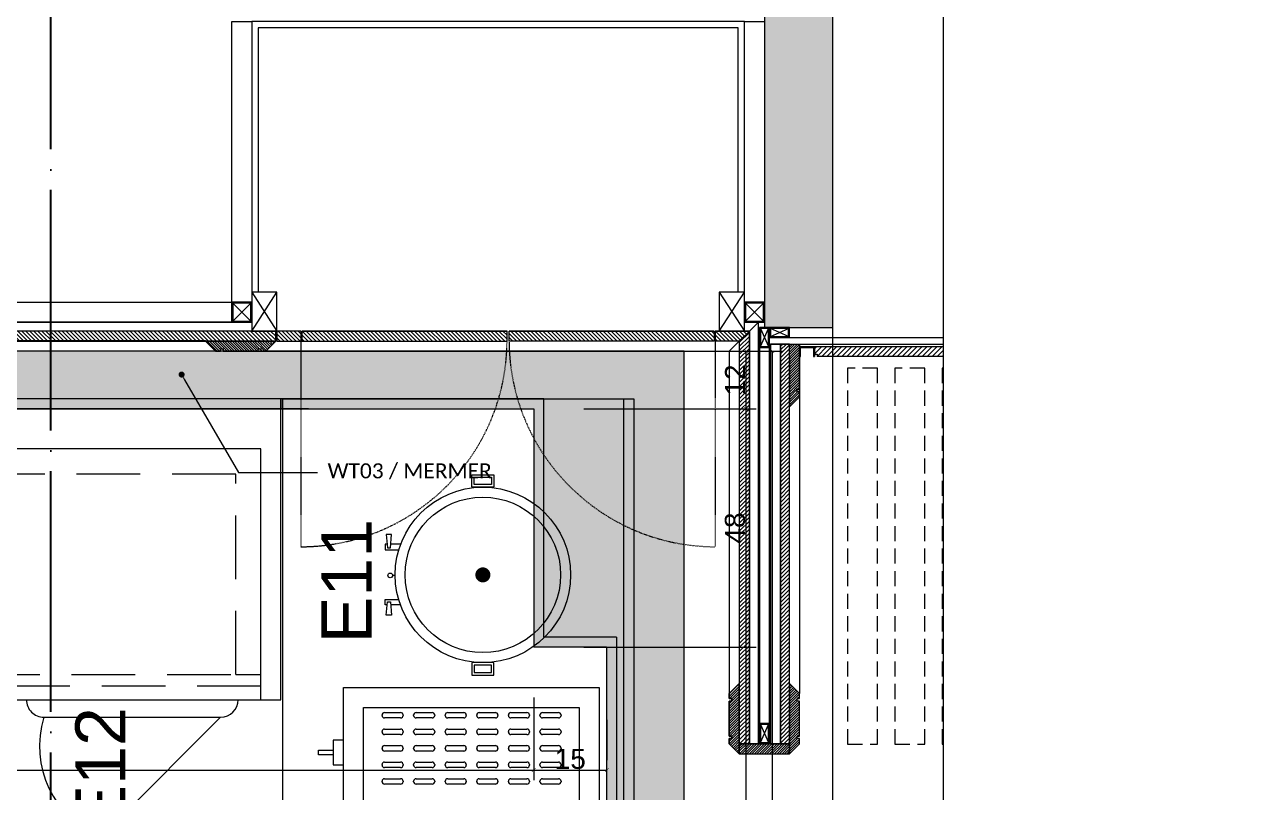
# Model space of a CAD drawing. Header units: millimetres. Extents: x 29001 to 40804, y -8833 to -5892.
# Drawn here: x 33405.1 to 33651.9, y -6321.2 to -6168.1 of the extents above; entities that cross this region are included whole.
import ezdxf
from ezdxf import colors
from ezdxf.entities.mleader import LeaderData, LeaderLine
from ezdxf.math import Vec2, Vec3
from ezdxf.xclip import XClip

# ---------------------------------------------------------------- set-up
doc = ezdxf.new("R2010")
doc.units = ezdxf.units.MM
for name, pattern in [('( Hidden )', [0.375, 0.25, -0.125]), ('CENTER', [50.8, 31.75, -6.35, 6.35, -6.35]), ('DASHDOT', [14, 12, -1, 0, -1]), ('DASHED', [19.05, 12.7, -6.35])]:
    doc.linetypes.add(name, pattern=pattern)
doc.layers.get('0').update_dxf_attribs({"lineweight": 0})
doc.layers.get('Defpoints').update_dxf_attribs({"lineweight": 0})
for name, color, linetype, lineweight in [('Auto-Olcu', 33, 'Continuous', 0), ('Auto-Yazi', 7, 'Continuous', 0), ('mutfak-poz no', 7, 'Continuous', 0), ('xxx_Auto_Duvar_Alcipan', 50, 'Continuous', 0), ('xxx_Auto_Duvar_Duvar Plan Kesit', 7, 'Continuous', 0), ('xxx_Auto_Kaplama_Ahşap', 34, 'Continuous', 0), ('xxx_Auto_Kaplama_Ahşap Tarama', 16, 'Continuous', 0), ('xxx_Auto_Kaplama_Aluminyum', 133, 'Continuous', 0), ('xxx_Auto_Kaplama_Aluminyum Tarama', 135, 'Continuous', 0), ('xxx_Auto_Kaplama_Mermer', 23, 'Continuous', 0), ('xxx_Auto_Kaplama_Mermer Tarama', 45, 'Continuous', 0), ('xxx_Auto_Kaplama_Mermer Tarama @ 1', 45, 'Continuous', 0), ('xxx_Auto_Konstruksiyon_Metal', 141, 'Continuous', 0), ('xxx_Auto_Tefris_Silik', 252, 'Continuous', 0), ('xxx_Auto_Yardimci_Aks', 30, 'CENTER', 0), ('xxx_Auto_Yardimci_Yazi', 7, 'Continuous', 0)]:
    doc.layers.add(name, color=color, linetype=linetype, lineweight=lineweight)
doc.styles.add('AUTOBAN', font='')
doc.styles.add('ekp-yazı', font='arial.ttf', dxfattribs={"height": 10})
doc.styles.add('narrow', font='ARIALN.TTF', dxfattribs={"height": 4})
doc.styles.get('AUTOBAN').set_extended_font_data('Helvetica Normal Tr')
doc.dimstyles.new('AUTO_DIM_1-20', dxfattribs={"dimtxt": 4, "dimasz": 0.75, "dimexe": 2, "dimexo": 10, "dimgap": 0.2, "dimtad": 1, "dimdec": 0, "dimrnd": 0.5, "dimdsep": 46, "dimtxsty": 'AUTOBAN', "dimblk": 'ARCHTICK', "dimcen": 2, "dimclrd": 256, "dimclre": 256, "dimclrt": 256, "dimadec": 0, "dimazin": 0, "dimtfac": 1, "dimtdec": 0, "dimtix": 1, "dimtofl": 0, "dimtmove": 1, "dimatfit": 3, "dimfxl": 1, "dimtolj": 1, "dimtzin": 0, "dimlwd": -1, "dimlwe": -1, "dimarcsym": 0})
pattern_1 = [(135, (-50848.1718, -29208.02305), (-0.2499999996, -0.2499999996), [])]
pattern_2 = [(45, (51955.4085, 27735.37074), (-0.3999999993, 0.3999999993), [])]

# ---------------------------------------------------------------- blocks, each defined once
blk = doc.blocks.new('xx bar')
at = {"layer": 'xxx_Auto_Kaplama_Mermer Tarama @ 1', "true_color": 0xb0a4a0}
h = blk.add_hatch(dxfattribs=at)
h.set_pattern_fill('DOTS', color=253, scale=1.5, angle=360)
h.set_pattern_definition([(0, (-4937.8317, -897.8235), (1.190625, 2.38125), [0, -2.38125])])
edge = h.paths.add_edge_path()
edge.add_line((197.53, -500.5), (156.03, -500.5))
edge.add_line((156.03, -500.5), (156.03, -516))
edge.add_line((156.03, -516), (212.53, -516))
edge.add_arc((208.28, -487.06), 29.25, 278.3411, 361.2189)
edge.add_line((237.53, -486.44), (237.5, -27.64))
edge.add_arc((209.15, -28.15), 28.35, 1.0285, 83.2207)
edge.add_line((212.5, 0), (99.02, 0))
edge.add_line((99.02, 0), (0, 0))
edge.add_line((0, 0), (0, -2.82))
edge.add_line((0, -2.82), (0, -4.29))
edge.add_line((0, -4.29), (0, -5.66))
edge.add_line((0, -5.66), (0, -516))
edge.add_line((0, -516), (77.5, -516))
edge.add_line((77.5, -516), (77.5, -500.5))
edge.add_line((77.5, -500.5), (11.5, -500.5))
edge.add_line((11.5, -500.5), (11.5, -30))
edge.add_line((11.5, -30), (59.05, -30))
edge.add_line((59.05, -30), (59.05, -15.5))
edge.add_line((59.05, -15.5), (167.55, -15.5))
edge.add_line((167.55, -15.5), (167.55, -30))
edge.add_line((167.55, -30), (197.5, -30))
edge.add_line((197.5, -30), (197.53, -500.5))
at = {"layer": 'xxx_Auto_Kaplama_Mermer'}
for p, q in [((0, 0), (0, -516)), ((59.05, -15.5), (59.05, -30)), ((11.5, -30), (59.05, -30))]:
    blk.add_line(p, q, dxfattribs=at)
blk.add_lwpolyline([(59.05, -15.5), (167.55, -15.5), (167.55, -30), (197.5, -30), (197.53, -500.5), (156.03, -500.5), (156.03, -516), (212.53, -516, 0.378257), (237.53, -486.44), (237.5, -28.66, 0.385078), (212.5, 0), (0, 0)], format="xyb", dxfattribs=at)
for points in [[(57.05, -13.5), (57.05, -28), (9.5, -28), (9.5, -502.5), (77.5, -502.5)], [(57.05, -13.5), (169.55, -13.5), (169.55, -28), (199.5, -28), (199.53, -502.5), (156.03, -502.5)], [(71.5, -500.5), (11.5, -500.5), (11.5, -30)]]:
    blk.add_lwpolyline(points, dxfattribs=at)
blk = doc.blocks.new('xxxc')
at = {"layer": 'xxx_Auto_Kaplama_Ahşap Tarama'}
h = blk.add_hatch(dxfattribs=at)
h.set_pattern_fill('JIS_WOOD', color=256, scale=0.5)
h.set_pattern_definition([(45, (-28082.08727, 50910.67146), (-0.2499999996, 0.2499999996), [])])
h.paths.add_polyline_path([(-1.5, -2.95), (-2, -2.95), (-2, -1.95), (0, 0.03), (0, -13.95), (-2, -11.95), (-2, -10.95), (-1.5, -10.95), (-1.5, -10.45), (-2, -10.45), (-2, -3.45), (-1.5, -3.45)])
at = {"layer": 'xxx_Auto_Kaplama_Ahşap', "linetype": 'Continuous', "elevation": 0}
blk.add_lwpolyline([(0, 0), (-2, -2), (-2, -3), (-1.5, -3), (-1.5, -3.5), (-2, -3.5), (-2.01, -10.5), (-1.5, -10.5), (-1.5, -11), (-2, -11), (-2, -12), (0, -14)], close=True, dxfattribs=at)
blk.add_lwpolyline([(0, 0), (-2, -2), (-2, -3), (-1.5, -3), (-1.5, -3.5), (-2, -3.5), (-2.01, -10.5), (-1.5, -10.5), (-1.5, -11), (-2, -11), (-2, -12), (0, -14)], close=True, dxfattribs=at)
at = {"layer": 'xxx_Auto_Kaplama_Ahşap', "linetype": 'Continuous'}
blk.add_lwpolyline([(0, -13), (0, 0), (-2, -2), (-2, -3), (-1.5, -3), (-1.5, -3.5), (-2, -3.5), (-2, -10.5)], dxfattribs=at)
blk.add_lwpolyline([(0, -13), (0, 0), (-2, -2), (-2, -3), (-1.5, -3), (-1.5, -3.5), (-2, -3.5), (-2, -10.5)], dxfattribs=at)
at = {"layer": 'xxx_Auto_Kaplama_Ahşap', "linetype": 'Continuous', "elevation": 0}
blk.add_lwpolyline([(0, -2.5), (0, -14)], dxfattribs=at)
blk.add_lwpolyline([(0, -2.5), (0, -14)], dxfattribs=at)
blk = doc.blocks.new('jıkloı')
at = {"layer": 'xxx_Auto_Kaplama_Aluminyum Tarama', "true_color": 0x454545}
h = blk.add_hatch(color=250, dxfattribs=at)
h.dxf.hatch_style = 1
h.paths.add_polyline_path([(2, 1.5), (0, 1.5), (0, -1.5), (2, -1.5), (2, -1.3), (0.2, -1.3), (0.2, 1.3), (2, 1.3)])
at = {"layer": 'xxx_Auto_Kaplama_Aluminyum'}
for points in [[(2, 1.5), (0, 1.5), (0, -1.5), (2, -1.5)], [(2, 1.3), (0.2, 1.3), (0.2, -1.3), (2, -1.3)], [(2, 1.5), (2, 1.3)], [(2, -1.3), (2, -1.5)]]:
    blk.add_lwpolyline(points, dxfattribs=at)
blk = doc.blocks.new('40x40 kutu profil')
at = {"layer": 'xxx_Auto_Konstruksiyon_Metal'}
for points in [[(-1674.77, -595.98), (-1674.77, -599.98), (-1670.77, -599.98), (-1670.77, -595.98), (-1674.77, -595.98)], [(-1670.97, -596.18), (-1674.57, -599.78)], [(-1674.57, -596.18), (-1670.97, -599.78)]]:
    blk.add_lwpolyline(points, dxfattribs=at)
blk.add_lwpolyline([(-1674.57, -596.18), (-1674.57, -599.78), (-1670.97, -599.78), (-1670.97, -596.18)], close=True, dxfattribs=at)
blk = doc.blocks.new('ic tefris')
at = {"true_color": 0x454545}
h = blk.add_hatch(color=250, dxfattribs=at)
h.dxf.hatch_style = 1
h.paths.add_polyline_path([(748.77, -1007.07), (748.84, -1007.07), (748.84, -923.04), (748.77, -923.04)])
at = {"layer": 'xxx_Auto_Kaplama_Ahşap'}
h = blk.add_hatch(dxfattribs=at)
h.set_pattern_fill('JIS_WOOD', color=256, scale=0.8)
h.set_pattern_definition([(45, (-28096.2956, 50089.1715), (-0.3999999993, 0.3999999993), [])])
h.paths.add_polyline_path([(748.77, -1021.06), (750.77, -1021.06), (750.77, -911.04), (748.77, -911.04)])
h = blk.add_hatch(dxfattribs=at)
h.set_pattern_fill('JIS_WOOD', color=256, scale=0.8)
h.set_pattern_definition(pattern_2)
h.paths.add_polyline_path([(748.77, -1026.27), (750.77, -1026.27), (750.77, -1067.18), (748.77, -1067.18), (748.77, -1067.58), (748.77, -1067.58)])
h.paths.add_polyline_path([(750.77, -1026.07), (748.77, -1026.07), (748.77, -1021.27), (750.77, -1021.27)])
h = blk.add_hatch(dxfattribs=at)
h.set_pattern_fill('JIS_WOOD', color=256, scale=0.8)
h.set_pattern_definition(pattern_2)
h.paths.add_polyline_path([(748.77, -1108.5), (750.77, -1108.5), (750.77, -1067.59), (748.77, -1067.59), (748.77, -1067.19), (748.77, -1067.19)])
h.paths.add_polyline_path([(750.77, -1108.7), (748.77, -1108.7), (748.77, -1113.5), (750.77, -1115.5)])
h = blk.add_hatch(dxfattribs=at)
h.set_pattern_fill('JIS_WOOD', color=256, scale=0.8, angle=90)
h.set_pattern_definition([(135, (-28096.2956, 50089.1715), (-0.3999999993, -0.3999999993), [])])
h.paths.add_polyline_path([(668.5, -1115.5), (750.77, -1115.5), (748.77, -1113.5), (668.5, -1113.5)])
h = blk.add_hatch(dxfattribs=at)
h.set_pattern_fill('JIS_WOOD', color=256, scale=0.8, angle=90)
h.set_pattern_definition([(135, (-50928.17176, -29214.22355), (-0.3999999993, -0.3999999993), [])])
h.paths.add_polyline_path([(748.2, -1121.7), (748.2, -1123.5), (671.5, -1123.5), (671.5, -1123.5), (670.25, -1123.5), (668.5, -1123.5), (668.5, -1121.7)])
h.paths.add_polyline_path([(680.5, -1121.7), (749, -1121.7), (749, -1121.7), (668.5, -1121.7), (668.5, -1121.7), (679.5, -1121.7)])
at = {"layer": 'xxx_Auto_Kaplama_Ahşap Tarama'}
h = blk.add_hatch(dxfattribs=at)
h.set_pattern_fill('JIS_WOOD', color=256, scale=0.5, angle=90)
h.set_pattern_definition(pattern_1)
h.paths.add_polyline_path([(677.55, -1112), (677.55, -1111.5), (678.55, -1111.5), (680.52, -1113.5), (666.55, -1113.5), (668.55, -1111.5), (669.55, -1111.5), (669.55, -1112), (670.05, -1112), (670.05, -1111.5), (677.05, -1111.5), (677.05, -1112)])
h = blk.add_hatch(dxfattribs=at)
h.set_pattern_fill('JIS_WOOD', color=256, scale=0.5, angle=90)
h.set_pattern_definition([(135, (-28114.80343, 50101.1715), (-0.2499999996, -0.2499999996), [])])
h.paths.add_polyline_path([(666.5, -1113.5), (668.5, -1113.5), (668.5, -1123.5), (666.5, -1123.5)])
h = blk.add_hatch(dxfattribs=at)
h.set_pattern_fill('JIS_WOOD', color=256, scale=0.5, angle=90)
h.set_pattern_definition(pattern_1)
h.paths.add_polyline_path([(677.55, -1125), (677.55, -1125.5), (678.55, -1125.5), (680.52, -1123.5), (666.55, -1123.5), (668.55, -1125.5), (669.55, -1125.5), (669.55, -1125), (670.05, -1125), (670.05, -1125.5), (677.05, -1125.5), (677.05, -1125)])
h = blk.add_hatch(dxfattribs=at)
h.set_pattern_fill('JIS_WOOD', color=256, scale=0.5, angle=90)
h.set_pattern_definition([(135, (-28084.18695, 50089.17687), (-0.2499999996, -0.2499999996), [])])
h.paths.add_polyline_path([(748.2, -1124.99), (748.2, -1125.49), (748.2, -1125.49), (748.2, -1123.49), (735.75, -1123.49), (737.75, -1125.49), (738.75, -1125.49), (738.75, -1124.99), (739.25, -1124.99), (739.25, -1125.49), (748.2, -1125.49), (748.2, -1124.99)])
at = {"layer": 'xxx_Auto_Kaplama_Mermer Tarama'}
h = blk.add_hatch(dxfattribs=at)
h.set_pattern_fill('JIS_WOOD', color=256, angle=-90)
h.set_pattern_definition([(315, (50909.82674, 26893.7953), (0.499999999, 0.499999999), [])])
h.paths.add_polyline_path([(747.7, -1179.7), (747.7, -1128.5), (746.2, -1128.5), (746.2, -1129), (745.7, -1129), (745.7, -1177.7), (746.61, -1178.61), (747.1, -1179.1)])
at = {"color": 7, "elevation": 0}
blk.add_lwpolyline([(748.77, -1007.07), (748.84, -1007.07), (748.84, -923.04), (748.77, -923.04)], close=True, dxfattribs=at)
at = {"color": 8, "linetype": '( Hidden )', "lineweight": 0, "ltscale": 12, "true_color": 0x7e8186}
for points in [[(743.4, -1135.07), (668.4, -1135.07), (668.4, -1141.07), (743.4, -1141.07)], [(743.4, -1144.5), (668.4, -1144.5), (668.4, -1150.5), (743.4, -1150.5)], [(743.4, -1153.93), (668.4, -1153.93), (668.4, -1159.93), (743.4, -1159.93)]]:
    blk.add_lwpolyline(points, close=True, dxfattribs=at)
at = {"layer": 'xxx_Auto_Duvar_Alcipan', "linetype": 'Continuous'}
for points in [[(758.51, -1114.5), (812.5, -1114.5), (812.5, -1016.27), (758.51, -1016.27)], [(758.51, -1113.25), (811.25, -1113.25), (811.25, -1017.52), (758.51, -1017.52)], [(748.2, -1119.5), (748.2, -1180.2), (749.45, -1180.2), (749.45, -1119.5)], [(748.2, -1119.5), (748.2, -1180.2), (749.45, -1180.2), (749.45, -1119.5)]]:
    blk.add_lwpolyline(points, dxfattribs=at)
at = {"layer": 'xxx_Auto_Duvar_Alcipan', "linetype": 'Continuous', "elevation": 0}
blk.add_lwpolyline([(748.2, -1119.5), (749.45, -1119.5)], dxfattribs=at)
at = {"layer": 'xxx_Auto_Kaplama_Ahşap'}
blk.add_lwpolyline([(748.77, -1021.06), (750.77, -1021.06), (750.77, -911.04), (748.77, -911.04)], close=True, dxfattribs=at)
at = {"layer": 'xxx_Auto_Kaplama_Ahşap', "linetype": 'Continuous', "elevation": 0}
for points in [[(750.77, -913.04), (752.57, -913.04), (752.57, -1016.27)], [(758.51, -1016.27), (750.77, -1021.27)], [(750.78, -1016.27), (758.51, -1021.27)], [(750.77, -1026.07), (750.77, -1021.27), (748.77, -1021.27), (748.77, -1026.07)], [(750.77, -1026.07), (748.77, -1026.07)], [(748.77, -1026.27), (748.77, -1067.18)], [(750.77, -1026.27), (748.77, -1026.27)], [(750.77, -1067.18), (750.77, -1026.27)], [(750.77, -1026.27), (750.77, -1067.18)], [(748.77, -1067.18), (750.77, -1067.18)], [(748.77, -1067.59), (750.77, -1067.59)], [(748.77, -1108.5), (748.77, -1067.59)], [(750.77, -1067.59), (750.77, -1108.5)], [(750.77, -1108.5), (750.77, -1067.59)], [(750.77, -1108.5), (748.77, -1108.5)], [(750.77, -1108.7), (748.77, -1108.7)], [(750.77, -1108.7), (750.77, -1115.5), (748.77, -1113.5), (748.77, -1108.7)], [(752.57, -1117.3), (752.57, -1117.3), (750.77, -1115.5), (750.77, -1108.7)], [(667.5, -1113.5), (680.5, -1113.5), (678.5, -1111.5), (677.5, -1111.5), (677.5, -1112), (677, -1112), (677, -1111.5), (670, -1111.5)], [(667.5, -1113.5), (680.5, -1113.5), (678.5, -1111.5), (677.5, -1111.5), (677.5, -1112), (677, -1112), (677, -1111.5), (670, -1111.5)]]:
    blk.add_lwpolyline(points, dxfattribs=at)
for points in [[(750.77, -1021.27), (758.51, -1021.27), (758.51, -1016.27), (750.77, -1016.27)], [(666.5, -1113.5), (668.5, -1111.5), (669.5, -1111.5), (669.5, -1112), (670, -1112), (670, -1111.5), (677, -1111.49), (677, -1112), (677.5, -1112), (677.5, -1111.5), (678.5, -1111.5), (680.5, -1113.5)], [(680.5, -1113.5), (678.5, -1111.5), (677.5, -1111.5), (677.5, -1112), (677, -1112), (677, -1111.5), (670, -1111.49), (670, -1112), (669.5, -1112), (669.5, -1111.5), (668.5, -1111.5), (666.5, -1113.5)], [(666.5, -1123.5), (668.5, -1123.5), (668.5, -1113.5), (666.5, -1113.5)], [(666.5, -1123.5), (668.5, -1123.5), (668.5, -1113.5), (666.5, -1113.5)], [(750.77, -1115.5), (748.77, -1113.5), (668.5, -1113.5), (668.5, -1115.5)], [(752.58, -1117.3), (750.77, -1115.5), (668.5, -1115.5), (668.5, -1117.3)], [(748.2, -1121.7), (748.2, -1119.7), (668.5, -1119.7), (668.5, -1121.7)], [(748.2, -1123.5), (748.2, -1121.7), (668.5, -1121.7), (668.5, -1123.5)], [(666.5, -1123.5), (668.5, -1125.5), (669.5, -1125.5), (669.5, -1125), (670, -1125), (670, -1125.5), (677, -1125.51), (677, -1125), (677.5, -1125), (677.5, -1125.5), (678.5, -1125.5), (680.5, -1123.5)]]:
    blk.add_lwpolyline(points, close=True, dxfattribs=at)
at = {"layer": 'xxx_Auto_Kaplama_Ahşap', "linetype": 'Continuous'}
blk.add_lwpolyline([(750.77, -1114.5), (758.51, -1114.5), (758.51, -1109.5), (750.77, -1109.5)], close=True, dxfattribs=at)
for points in [[(758.51, -1109.5), (750.77, -1114.5)], [(750.78, -1109.5), (758.51, -1114.5)], [(745.7, -1123.49), (735.7, -1123.49), (737.7, -1125.49), (738.7, -1125.49), (738.7, -1124.99), (739.2, -1124.99), (739.2, -1125.49), (745.7, -1125.5)], [(748.2, -1125.49), (739.2, -1125.5), (739.2, -1124.99), (738.7, -1124.99), (738.7, -1125.49), (737.7, -1125.49), (735.7, -1123.49), (745.7, -1123.49)], [(748.2, -1123.49), (748.2, -1125.5)]]:
    blk.add_lwpolyline(points, dxfattribs=at)
at = {"layer": 'xxx_Auto_Kaplama_Ahşap Tarama', "linetype": 'Continuous', "elevation": 0}
for points in [[(746.77, -1013.05), (746.77, -1111.5)], [(746.77, -1013.07), (746.77, -1111.5)], [(746.77, -1111.5), (678.5, -1111.5)], [(746.77, -1111.5), (748.77, -1113.5)], [(740.2, -1125.5), (678.5, -1125.5)]]:
    blk.add_lwpolyline(points, dxfattribs=at)
at = {"layer": 'xxx_Auto_Kaplama_Mermer', "linetype": 'Continuous', "elevation": 0}
for points in [[(746.2, -1128.5), (746.2, -1129), (745.7, -1129)], [(746.2, -1128.5), (747.7, -1128.5)]]:
    blk.add_lwpolyline(points, dxfattribs=at)
at = {"layer": 'xxx_Auto_Kaplama_Mermer', "linetype": 'Continuous'}
for points in [[(745.7, -1177.7), (745.7, -1129)], [(745.7, -1177.7), (745.7, -1129)], [(747.7, -1128.5), (747.7, -1179.7)]]:
    blk.add_lwpolyline(points, dxfattribs=at)
at = {"layer": 'xxx_Auto_Konstruksiyon_Metal'}
for points in [[(756.58, -1012.27), (752.58, -1012.27), (752.57, -919.04), (756.57, -919.04)], [(756.58, -1114.5), (812.5, -1114.5), (812.5, -1118.5), (756.58, -1118.5)]]:
    blk.add_lwpolyline(points, close=True, dxfattribs=at)
at = {"layer": 'xxx_Auto_Konstruksiyon_Metal', "elevation": 0}
for points in [[(752.57, -1012.27), (812.5, -1012.27), (812.5, -1016.27), (752.57, -1016.27)], [(668.7, -1117.7), (668.7, -1119.3), (672.3, -1119.3), (672.3, -1117.7)], [(747.5, -1117.5), (672.5, -1117.5), (672.5, -1119.5), (747.5, -1119.5)], [(747.7, -1117.7), (747.7, -1119.3), (751.3, -1119.3), (751.3, -1117.7)], [(749.7, -1123.3), (751.3, -1123.3), (751.3, -1119.7), (749.7, -1119.7)]]:
    blk.add_lwpolyline(points, close=True, dxfattribs=at)
for points in [[(668.5, -1117.5), (668.5, -1119.5), (672.5, -1119.5), (672.5, -1117.5), (668.5, -1117.5)], [(672.3, -1117.7), (668.7, -1119.3)], [(668.7, -1117.7), (672.3, -1119.3)], [(747.5, -1117.5), (747.5, -1119.5), (751.5, -1119.5), (751.5, -1117.5), (747.5, -1117.5)], [(751.3, -1117.7), (747.7, -1119.3)], [(747.7, -1117.7), (751.3, -1119.3)], [(749.5, -1123.5), (751.5, -1123.5), (751.5, -1119.5), (749.5, -1119.5), (749.5, -1123.5)], [(749.7, -1123.3), (751.3, -1119.7)], [(749.7, -1119.7), (751.3, -1123.3)]]:
    blk.add_lwpolyline(points, dxfattribs=at)
at = {"layer": 'xxx_Auto_Tefris_Silik', "linetype": '( Hidden )', "ltscale": 0.3, "elevation": 0}
for points in [[(748.77, -1026.08), (707.77, -1026.08)], [(748.77, -1108.68), (707.77, -1108.68)]]:
    blk.add_lwpolyline(points, dxfattribs=at)
at = {"layer": 'xxx_Auto_Tefris_Silik', "linetype": '( Hidden )', "ltscale": 0.3}
for centre, start, end in [((748.97, -1025.98, 0), 180.1319, 269.7237), ((748.97, -1108.78, 0), 90.2763, 179.8681)]:
    blk.add_arc(centre, 41.2, start, end, dxfattribs=at)
at = {"color": 3}
blk.add_blockref('xxxc', (748.77, -1007.06, 0), dxfattribs=at)
at = {"color": 3, "xscale": -1}
blk.add_blockref('jıkloı', (747.7, -1127, 0), dxfattribs=at)
at = {"layer": 'xxx_Auto_Konstruksiyon_Metal'}
for p in [(2427.34, -416.29, 0), (2427.34, -518.52, 0)]:
    blk.add_blockref('40x40 kutu profil', p, dxfattribs=at)
blk = doc.blocks.new('_ArchTick')
at = {"color": 0, "linetype": 'ByBlock', "const_width": 0.15}
blk.add_lwpolyline([(-0.5, -0.5), (0.5, 0.5)], dxfattribs=at)
blk = doc.blocks.new('*D193')
at = {"layer": 'Auto-Olcu', "transparency": 16777216}
for p, q in [((33546.62, -6233.23), (33556.2, -6233.23)), ((33554.2, -6233.23), (33554.2, -6470.73)), ((33496.7, -6470.73), (33556.2, -6470.73))]:
    blk.add_line(p, q, dxfattribs=at)
at = {"layer": 'Defpoints', "color": 0, "transparency": 16777216}
for p in [(33536.62, -6233.23), (33486.7, -6470.73), (33554.2, -6470.73)]:
    blk.add_point(p, dxfattribs=at)
at = {"layer": 'Auto-Olcu', "transparency": 16777216, "xscale": 0.75, "yscale": 0.75, "zscale": 0.75}
for p, rotation in [((33554.2, -6233.23), 90), ((33554.2, -6470.73), 270)]:
    blk.add_blockref('_ArchTick', p, dxfattribs=dict(at, rotation=rotation))
at = {"layer": 'Auto-Olcu', "transparency": 16777216, "insert": (33552, -6351.98), "char_height": 4, "attachment_point": 5, "rotation": 90, "style": 'AUTOBAN'}
blk.add_mtext('\\A1;238', dxfattribs=at)
blk = doc.blocks.new('*D198')
at = {"layer": 'Auto-Olcu', "transparency": 16777216}
for p, q in [((33531.12, -6292.28), (33550.96, -6292.28)), ((33548.96, -6400.78), (33548.96, -6292.28)), ((33531.12, -6400.78), (33550.96, -6400.78))]:
    blk.add_line(p, q, dxfattribs=at)
at = {"layer": 'Defpoints', "color": 0, "transparency": 16777216}
for p in [(33521.12, -6292.28), (33548.96, -6292.28), (33521.12, -6400.78)]:
    blk.add_point(p, dxfattribs=at)
at = {"layer": 'Auto-Olcu', "transparency": 16777216, "xscale": 0.75, "yscale": 0.75, "zscale": 0.75}
for p, rotation in [((33548.96, -6292.28), 90), ((33548.96, -6400.78), 270)]:
    blk.add_blockref('_ArchTick', p, dxfattribs=dict(at, rotation=rotation))
at = {"layer": 'Auto-Olcu', "transparency": 16777216, "insert": (33546.76, -6346.53), "char_height": 4, "attachment_point": 5, "rotation": 90, "style": 'AUTOBAN'}
blk.add_mtext('\\A1;109', dxfattribs=at)
blk = doc.blocks.new('*D200')
at = {"layer": 'Auto-Olcu', "transparency": 16777216}
for p, q in [((33506.62, -6302.28), (33506.62, -6318.76)), ((33036.12, -6316.76), (33506.62, -6316.76)), ((33036.12, -6320.73), (33036.12, -6318.76))]:
    blk.add_line(p, q, dxfattribs=at)
at = {"layer": 'Defpoints', "color": 0, "transparency": 16777216}
for p in [(33506.62, -6292.28), (33036.12, -6310.73), (33506.62, -6316.76)]:
    blk.add_point(p, dxfattribs=at)
at = {"layer": 'Auto-Olcu', "transparency": 16777216, "xscale": 0.75, "yscale": 0.75, "zscale": 0.75, "rotation": 180}
blk.add_blockref('_ArchTick', (33036.12, -6316.76), dxfattribs=at)
at = {"layer": 'Auto-Olcu', "transparency": 16777216, "xscale": 0.75, "yscale": 0.75, "zscale": 0.75}
blk.add_blockref('_ArchTick', (33506.62, -6316.76), dxfattribs=at)
at = {"layer": 'Auto-Olcu', "transparency": 16777216, "insert": (33271.37, -6314.56), "char_height": 4, "attachment_point": 5, "style": 'AUTOBAN'}
blk.add_mtext('\\A1;471', dxfattribs=at)
blk = doc.blocks.new('*D201')
at = {"layer": 'Auto-Olcu', "transparency": 16777216}
for p, q in [((33506.62, -6306.76), (33506.62, -6314.76)), ((33521.2, -6306.76), (33521.2, -6314.76)), ((33506.62, -6316.76), (33521.2, -6316.76))]:
    blk.add_line(p, q, dxfattribs=at)
at = {"layer": 'Defpoints', "color": 0, "transparency": 16777216}
for p in [(33506.62, -6316.76), (33521.2, -6316.76), (33521.2, -6316.76)]:
    blk.add_point(p, dxfattribs=at)
at = {"layer": 'Auto-Olcu', "transparency": 16777216, "xscale": 0.75, "yscale": 0.75, "zscale": 0.75, "rotation": 180}
blk.add_blockref('_ArchTick', (33506.62, -6316.76), dxfattribs=at)
at = {"layer": 'Auto-Olcu', "transparency": 16777216, "xscale": 0.75, "yscale": 0.75, "zscale": 0.75}
blk.add_blockref('_ArchTick', (33521.2, -6316.76), dxfattribs=at)
at = {"layer": 'Auto-Olcu', "transparency": 16777216, "insert": (33513.91, -6314.56), "char_height": 4, "attachment_point": 5, "style": 'AUTOBAN'}
blk.add_mtext('\\A1;15', dxfattribs=at)
blk = doc.blocks.new('*D207')
at = {"layer": 'Auto-Olcu', "transparency": 16777216}
for p, q in [((33516.62, -6244.73), (33550.96, -6244.73)), ((33548.96, -6292.28), (33548.96, -6244.73)), ((33516.62, -6292.28), (33550.96, -6292.28))]:
    blk.add_line(p, q, dxfattribs=at)
at = {"layer": 'Defpoints', "color": 0, "transparency": 16777216}
for p in [(33506.62, -6244.73), (33548.96, -6244.73), (33506.62, -6292.28)]:
    blk.add_point(p, dxfattribs=at)
at = {"layer": 'Auto-Olcu', "transparency": 16777216, "xscale": 0.75, "yscale": 0.75, "zscale": 0.75}
for p, rotation in [((33548.96, -6244.73), 90), ((33548.96, -6292.28), 270)]:
    blk.add_blockref('_ArchTick', p, dxfattribs=dict(at, rotation=rotation))
at = {"layer": 'Auto-Olcu', "transparency": 16777216, "insert": (33546.76, -6268.5), "char_height": 4, "attachment_point": 5, "rotation": 90, "style": 'AUTOBAN'}
blk.add_mtext('\\A1;48', dxfattribs=at)
blk = doc.blocks.new('*D208')
at = {"layer": 'Auto-Olcu', "transparency": 16777216}
for p, q in [((33516.62, -6233.23), (33550.96, -6233.23)), ((33548.96, -6244.73), (33548.96, -6233.23)), ((33516.62, -6244.73), (33550.96, -6244.73))]:
    blk.add_line(p, q, dxfattribs=at)
at = {"layer": 'Defpoints', "color": 0, "transparency": 16777216}
for p in [(33506.62, -6233.23), (33548.96, -6233.23), (33506.62, -6244.73)]:
    blk.add_point(p, dxfattribs=at)
at = {"layer": 'Auto-Olcu', "transparency": 16777216, "xscale": 0.75, "yscale": 0.75, "zscale": 0.75}
for p, rotation in [((33548.96, -6233.23), 90), ((33548.96, -6244.73), 270)]:
    blk.add_blockref('_ArchTick', p, dxfattribs=dict(at, rotation=rotation))
at = {"layer": 'Auto-Olcu', "transparency": 16777216, "insert": (33546.76, -6238.98), "char_height": 4, "attachment_point": 5, "rotation": 90, "style": 'AUTOBAN'}
blk.add_mtext('\\A1;12', dxfattribs=at)
blk = doc.blocks.new('dsf')
at = {"color": 8, "true_color": 0x6e6e6e}
for p, q in [((-18900.17, 5042.57, 0), (-18900.17, 4895.07, 0)), ((-18842.17, 4895.07, 0), (-18842.17, 5042.57, 0)), ((-18840.17, 4895.07, 0), (-18840.17, 5042.57, 0)), ((-18842.17, 4889.57, 0), (-18842.17, 5037.07, 0)), ((-18982.37, 4894.68, 0), (-18840.17, 4894.68, 0)), ((-18900.17, 4895.07, 0), (-18840.17, 4895.07, 0)), ((-18900.17, 4895.07, 0), (-18840.17, 4895.07, 0)), ((-18840.17, 4895.07, 0), (-18842.17, 4895.07, 0)), ((-18840.17, 4894.68, 0), (-18840.17, 4824.68, 0)), ((-18911.16, 4887.56, 0), (-18910.24, 4887.56, 0)), ((-18911.16, 4884.65, 0), (-18911.16, 4887.56, 0)), ((-18910.24, 4887.56, 0), (-18910.24, 4884.65, 0)), ((-18908.23, 4884.65, 0), (-18913.16, 4884.65, 0)), ((-18913.16, 4884.65, 0), (-18913.16, 4882.59, 0)), ((-18908.23, 4882.59, 0), (-18908.23, 4884.65, 0)), ((-18982.37, 4826.68, 0), (-18840.17, 4826.68, 0)), ((-18840.17, 4824.68, 0), (-18982.37, 4824.68, 0))]:
    blk.add_line(p, q, dxfattribs=at)
at = {"color": 8, "linetype": 'DASHED', "true_color": 0x6e6e6e}
for p, q in [((-18897.48, 4899.07, 0), (-18897.48, 5037.07, 0)), ((-18895.17, 4904.07, 0), (-18895.17, 4899.07, 0))]:
    blk.add_line(p, q, dxfattribs=at)
at = {"color": 8, "linetype": 'Continuous', "lineweight": 0, "true_color": 0x6e6e6e}
for p, q in [((-18903.67, 4942.34, 0), (-18903.67, 4907.12, 0)), ((-18903.67, 4907.12, 0), (-18927.58, 4931.03, 0))]:
    blk.add_line(p, q, dxfattribs=at)
at = {"color": 8, "ltscale": 44, "true_color": 0x6e6e6e}
for p, q in [((-18917.02, 4871.22, 0), (-18917.02, 4874.42, 0)), ((-18916.52, 4874.92, 0), (-18916.42, 4874.92, 0)), ((-18915.92, 4874.42, 0), (-18915.92, 4871.22, 0)), ((-18913.72, 4871.22, 0), (-18913.72, 4874.42, 0)), ((-18913.22, 4874.92, 0), (-18913.12, 4874.92, 0)), ((-18912.62, 4874.42, 0), (-18912.62, 4871.22, 0)), ((-18910.42, 4871.22, 0), (-18910.42, 4874.42, 0)), ((-18909.92, 4874.92, 0), (-18909.82, 4874.92, 0)), ((-18909.32, 4874.42, 0), (-18909.32, 4871.22, 0)), ((-18907.12, 4871.22, 0), (-18907.12, 4874.42, 0)), ((-18906.62, 4874.92, 0), (-18906.52, 4874.92, 0)), ((-18906.02, 4874.42, 0), (-18906.02, 4871.22, 0)), ((-18903.82, 4871.22, 0), (-18903.82, 4874.42, 0)), ((-18903.32, 4874.92, 0), (-18903.22, 4874.92, 0)), ((-18902.72, 4874.42, 0), (-18902.72, 4871.22, 0)), ((-18916.42, 4870.72, 0), (-18916.52, 4870.72, 0)), ((-18913.12, 4870.72, 0), (-18913.22, 4870.72, 0)), ((-18909.82, 4870.72, 0), (-18909.92, 4870.72, 0)), ((-18906.52, 4870.72, 0), (-18906.62, 4870.72, 0)), ((-18903.22, 4870.72, 0), (-18903.32, 4870.72, 0)), ((-18917.02, 4864.92, 0), (-18917.02, 4868.12, 0)), ((-18916.52, 4868.62, 0), (-18916.42, 4868.62, 0)), ((-18915.92, 4868.12, 0), (-18915.92, 4864.92, 0)), ((-18913.72, 4864.92, 0), (-18913.72, 4868.12, 0)), ((-18913.22, 4868.62, 0), (-18913.12, 4868.62, 0)), ((-18912.62, 4868.12, 0), (-18912.62, 4864.92, 0)), ((-18910.42, 4864.92, 0), (-18910.42, 4868.12, 0)), ((-18909.92, 4868.62, 0), (-18909.82, 4868.62, 0)), ((-18909.32, 4868.12, 0), (-18909.32, 4864.92, 0)), ((-18907.12, 4864.92, 0), (-18907.12, 4868.12, 0)), ((-18906.62, 4868.62, 0), (-18906.52, 4868.62, 0)), ((-18906.02, 4868.12, 0), (-18906.02, 4864.92, 0)), ((-18903.82, 4864.92, 0), (-18903.82, 4868.12, 0)), ((-18903.32, 4868.62, 0), (-18903.22, 4868.62, 0)), ((-18902.72, 4868.12, 0), (-18902.72, 4864.92, 0)), ((-18916.42, 4864.42, 0), (-18916.52, 4864.42, 0)), ((-18913.12, 4864.42, 0), (-18913.22, 4864.42, 0)), ((-18909.82, 4864.42, 0), (-18909.92, 4864.42, 0)), ((-18906.52, 4864.42, 0), (-18906.62, 4864.42, 0)), ((-18903.22, 4864.42, 0), (-18903.32, 4864.42, 0)), ((-18917.02, 4858.62, 0), (-18917.02, 4861.82, 0)), ((-18916.52, 4862.32, 0), (-18916.42, 4862.32, 0)), ((-18915.92, 4861.82, 0), (-18915.92, 4858.62, 0)), ((-18913.72, 4858.62, 0), (-18913.72, 4861.82, 0)), ((-18913.22, 4862.32, 0), (-18913.12, 4862.32, 0)), ((-18912.62, 4861.82, 0), (-18912.62, 4858.62, 0)), ((-18910.42, 4858.62, 0), (-18910.42, 4861.82, 0)), ((-18909.92, 4862.32, 0), (-18909.82, 4862.32, 0)), ((-18909.32, 4861.82, 0), (-18909.32, 4858.62, 0)), ((-18907.12, 4858.62, 0), (-18907.12, 4861.82, 0)), ((-18906.62, 4862.32, 0), (-18906.52, 4862.32, 0)), ((-18906.02, 4861.82, 0), (-18906.02, 4858.62, 0)), ((-18903.82, 4858.62, 0), (-18903.82, 4861.82, 0)), ((-18903.32, 4862.32, 0), (-18903.22, 4862.32, 0)), ((-18902.72, 4861.82, 0), (-18902.72, 4858.62, 0)), ((-18916.42, 4858.12, 0), (-18916.52, 4858.12, 0)), ((-18913.12, 4858.12, 0), (-18913.22, 4858.12, 0)), ((-18909.82, 4858.12, 0), (-18909.92, 4858.12, 0)), ((-18906.52, 4858.12, 0), (-18906.62, 4858.12, 0)), ((-18903.22, 4858.12, 0), (-18903.32, 4858.12, 0)), ((-18917.02, 4852.32, 0), (-18917.02, 4855.52, 0)), ((-18916.52, 4856.02, 0), (-18916.42, 4856.02, 0)), ((-18915.92, 4855.52, 0), (-18915.92, 4852.32, 0)), ((-18913.72, 4852.32, 0), (-18913.72, 4855.52, 0)), ((-18913.22, 4856.02, 0), (-18913.12, 4856.02, 0)), ((-18912.62, 4855.52, 0), (-18912.62, 4852.32, 0)), ((-18910.42, 4852.32, 0), (-18910.42, 4855.52, 0)), ((-18909.92, 4856.02, 0), (-18909.82, 4856.02, 0)), ((-18909.32, 4855.52, 0), (-18909.32, 4852.32, 0)), ((-18907.12, 4852.32, 0), (-18907.12, 4855.52, 0)), ((-18906.62, 4856.02, 0), (-18906.52, 4856.02, 0)), ((-18906.02, 4855.52, 0), (-18906.02, 4852.32, 0)), ((-18903.82, 4852.32, 0), (-18903.82, 4855.52, 0)), ((-18903.32, 4856.02, 0), (-18903.22, 4856.02, 0)), ((-18902.72, 4855.52, 0), (-18902.72, 4852.32, 0)), ((-18916.42, 4851.82, 0), (-18916.52, 4851.82, 0)), ((-18913.12, 4851.82, 0), (-18913.22, 4851.82, 0)), ((-18909.82, 4851.82, 0), (-18909.92, 4851.82, 0)), ((-18906.52, 4851.82, 0), (-18906.62, 4851.82, 0)), ((-18903.22, 4851.82, 0), (-18903.32, 4851.82, 0)), ((-18917.02, 4846.02, 0), (-18917.02, 4849.22, 0)), ((-18916.52, 4849.72, 0), (-18916.42, 4849.72, 0)), ((-18915.92, 4849.22, 0), (-18915.92, 4846.02, 0)), ((-18913.72, 4846.02, 0), (-18913.72, 4849.22, 0)), ((-18913.22, 4849.72, 0), (-18913.12, 4849.72, 0)), ((-18912.62, 4849.22, 0), (-18912.62, 4846.02, 0)), ((-18910.42, 4846.02, 0), (-18910.42, 4849.22, 0)), ((-18909.92, 4849.72, 0), (-18909.82, 4849.72, 0)), ((-18909.32, 4849.22, 0), (-18909.32, 4846.02, 0)), ((-18907.12, 4846.02, 0), (-18907.12, 4849.22, 0)), ((-18906.62, 4849.72, 0), (-18906.52, 4849.72, 0)), ((-18906.02, 4849.22, 0), (-18906.02, 4846.02, 0)), ((-18903.82, 4846.02, 0), (-18903.82, 4849.22, 0)), ((-18903.32, 4849.72, 0), (-18903.22, 4849.72, 0)), ((-18902.72, 4849.22, 0), (-18902.72, 4846.02, 0)), ((-18916.42, 4845.52, 0), (-18916.52, 4845.52, 0)), ((-18913.12, 4845.52, 0), (-18913.22, 4845.52, 0)), ((-18909.82, 4845.52, 0), (-18909.92, 4845.52, 0)), ((-18906.52, 4845.52, 0), (-18906.62, 4845.52, 0)), ((-18903.22, 4845.52, 0), (-18903.32, 4845.52, 0)), ((-18917.02, 4839.72, 0), (-18917.02, 4842.92, 0)), ((-18916.52, 4843.42, 0), (-18916.42, 4843.42, 0)), ((-18915.92, 4842.92, 0), (-18915.92, 4839.72, 0)), ((-18913.72, 4839.72, 0), (-18913.72, 4842.92, 0)), ((-18913.22, 4843.42, 0), (-18913.12, 4843.42, 0)), ((-18912.62, 4842.92, 0), (-18912.62, 4839.72, 0)), ((-18910.42, 4839.72, 0), (-18910.42, 4842.92, 0)), ((-18909.92, 4843.42, 0), (-18909.82, 4843.42, 0)), ((-18909.32, 4842.92, 0), (-18909.32, 4839.72, 0)), ((-18907.12, 4839.72, 0), (-18907.12, 4842.92, 0)), ((-18906.62, 4843.42, 0), (-18906.52, 4843.42, 0)), ((-18906.02, 4842.92, 0), (-18906.02, 4839.72, 0)), ((-18903.82, 4839.72, 0), (-18903.82, 4842.92, 0)), ((-18903.32, 4843.42, 0), (-18903.22, 4843.42, 0)), ((-18902.72, 4842.92, 0), (-18902.72, 4839.72, 0)), ((-18916.42, 4839.22, 0), (-18916.52, 4839.22, 0)), ((-18913.12, 4839.22, 0), (-18913.22, 4839.22, 0)), ((-18909.82, 4839.22, 0), (-18909.92, 4839.22, 0)), ((-18906.52, 4839.22, 0), (-18906.62, 4839.22, 0)), ((-18903.22, 4839.22, 0), (-18903.32, 4839.22, 0))]:
    blk.add_line(p, q, dxfattribs=at)
at = {"color": 8, "true_color": 0x6e6e6e, "elevation": 0}
for points in [[(-18900.17, 5037.07), (-18900.17, 4899.07), (-18850.17, 4899.07), (-18850.17, 5037.07)], [(-18970.73, 4835.59), (-18970.73, 4878.59), (-18901.73, 4878.59), (-18901.73, 4835.59)], [(-18883.31, 4874.07), (-18880.65, 4873.86), (-18880.65, 4873.24), (-18883.31, 4873.03)], [(-18867.25, 4874.07), (-18869.91, 4873.86), (-18869.91, 4873.24), (-18867.25, 4873.03)], [(-18892.78, 4857.02), (-18895.26, 4857.02), (-18895.26, 4852.6), (-18892.78, 4852.6)], [(-18893.28, 4856.52), (-18894.76, 4856.52), (-18894.76, 4853.1), (-18893.28, 4853.1)], [(-18857.78, 4857.02), (-18855.3, 4857.02), (-18855.3, 4852.6), (-18857.78, 4852.6)], [(-18857.28, 4856.52), (-18855.8, 4856.52), (-18855.8, 4853.1), (-18857.28, 4853.1)]]:
    blk.add_lwpolyline(points, close=True, dxfattribs=at)
at = {"color": 8, "linetype": 'DASHED', "true_color": 0x6e6e6e, "elevation": 0}
blk.add_lwpolyline([(-18895.17, 5032.07), (-18895.17, 4904.07), (-18855.17, 4904.07), (-18855.17, 5032.07)], close=True, dxfattribs=at)
at = {"color": 8, "true_color": 0x6e6e6e, "elevation": 0}
for points in [[(-18974.73, 4831.59), (-18974.73, 4882.59), (-18897.73, 4882.59), (-18897.73, 4831.59), (-18974.73, 4831.59)], [(-18881.26, 4873.91), (-18881.26, 4874.27)], [(-18881.26, 4874.27), (-18880.17, 4874.27), (-18880.17, 4871.62)], [(-18869.18, 4874.27), (-18870.27, 4874.27), (-18870.27, 4871.58)], [(-18869.18, 4873.92), (-18869.18, 4874.27)], [(-18881.26, 4871.26), (-18881.26, 4873.19)], [(-18875.33, 4872.82), (-18875.33, 4872.31)], [(-18869.18, 4871.21), (-18869.18, 4873.18)]]:
    blk.add_lwpolyline(points, dxfattribs=at)
at = {"color": 8, "true_color": 0x6e6e6e, "const_width": 1.5, "elevation": 0}
blk.add_lwpolyline([(-18874.53, 4854.81, 1), (-18876.03, 4854.81, 1)], format="xyb", close=True, dxfattribs=at)
at = {"color": 8, "true_color": 0x6e6e6e}
for centre, radius in [((-18875.38, 4873.29, 0), 0.469), ((-18875.28, 4854.81, 0), 17.5), ((-18875.28, 4854.81, 0), 15.5)]:
    blk.add_circle(centre, radius, dxfattribs=at)
at = {"color": 8, "linetype": 'Continuous', "lineweight": 0, "true_color": 0x6e6e6e}
for centre, radius, start, end in [((-18900.17, 4942.34, 0), 3.5, 90, 180), ((-18909.49, 4923.71, 0), 19.52, 72.6572, 157.965), ((-18900.17, 4907.12, 0), 3.5, 180, 270)]:
    blk.add_arc(centre, radius, start, end, dxfattribs=at)
at = {"color": 8, "ltscale": 44, "true_color": 0x6e6e6e}
for centre, start, end in [((-18916.52, 4874.42, 0), 90, 180), ((-18916.42, 4874.42, 0), 0, 90), ((-18913.22, 4874.42, 0), 90, 180), ((-18913.12, 4874.42, 0), 0, 90), ((-18909.92, 4874.42, 0), 90, 180), ((-18909.82, 4874.42, 0), 0, 90), ((-18906.62, 4874.42, 0), 90, 180), ((-18906.52, 4874.42, 0), 0, 90), ((-18903.32, 4874.42, 0), 90, 180), ((-18903.22, 4874.42, 0), 0, 90), ((-18916.52, 4871.22, 0), 180, 270), ((-18916.42, 4871.22, 0), 270, 0), ((-18913.22, 4871.22, 0), 180, 270), ((-18913.12, 4871.22, 0), 270, 0), ((-18909.92, 4871.22, 0), 180, 270), ((-18909.82, 4871.22, 0), 270, 0), ((-18906.62, 4871.22, 0), 180, 270), ((-18906.52, 4871.22, 0), 270, 0), ((-18903.32, 4871.22, 0), 180, 270), ((-18903.22, 4871.22, 0), 270, 0), ((-18916.52, 4868.12, 0), 90, 180), ((-18916.42, 4868.12, 0), 0, 90), ((-18913.22, 4868.12, 0), 90, 180), ((-18913.12, 4868.12, 0), 0, 90), ((-18909.92, 4868.12, 0), 90, 180), ((-18909.82, 4868.12, 0), 0, 90), ((-18906.62, 4868.12, 0), 90, 180), ((-18906.52, 4868.12, 0), 0, 90), ((-18903.32, 4868.12, 0), 90, 180), ((-18903.22, 4868.12, 0), 0, 90), ((-18916.52, 4864.92, 0), 180, 270), ((-18916.42, 4864.92, 0), 270, 0), ((-18913.22, 4864.92, 0), 180, 270), ((-18913.12, 4864.92, 0), 270, 0), ((-18909.92, 4864.92, 0), 180, 270), ((-18909.82, 4864.92, 0), 270, 0), ((-18906.62, 4864.92, 0), 180, 270), ((-18906.52, 4864.92, 0), 270, 0), ((-18903.32, 4864.92, 0), 180, 270), ((-18903.22, 4864.92, 0), 270, 0), ((-18916.52, 4861.82, 0), 90, 180), ((-18916.42, 4861.82, 0), 0, 90), ((-18913.22, 4861.82, 0), 90, 180), ((-18913.12, 4861.82, 0), 0, 90), ((-18909.92, 4861.82, 0), 90, 180), ((-18909.82, 4861.82, 0), 0, 90), ((-18906.62, 4861.82, 0), 90, 180), ((-18906.52, 4861.82, 0), 0, 90), ((-18903.32, 4861.82, 0), 90, 180), ((-18903.22, 4861.82, 0), 0, 90), ((-18916.52, 4858.62, 0), 180, 270), ((-18916.42, 4858.62, 0), 270, 0), ((-18913.22, 4858.62, 0), 180, 270), ((-18913.12, 4858.62, 0), 270, 0), ((-18909.92, 4858.62, 0), 180, 270), ((-18909.82, 4858.62, 0), 270, 0), ((-18906.62, 4858.62, 0), 180, 270), ((-18906.52, 4858.62, 0), 270, 0), ((-18903.32, 4858.62, 0), 180, 270), ((-18903.22, 4858.62, 0), 270, 0), ((-18916.52, 4855.52, 0), 90, 180), ((-18916.42, 4855.52, 0), 0, 90), ((-18913.22, 4855.52, 0), 90, 180), ((-18913.12, 4855.52, 0), 0, 90), ((-18909.92, 4855.52, 0), 90, 180), ((-18909.82, 4855.52, 0), 0, 90), ((-18906.62, 4855.52, 0), 90, 180), ((-18906.52, 4855.52, 0), 0, 90), ((-18903.32, 4855.52, 0), 90, 180), ((-18903.22, 4855.52, 0), 0, 90), ((-18916.52, 4852.32, 0), 180, 270), ((-18916.42, 4852.32, 0), 270, 0), ((-18913.22, 4852.32, 0), 180, 270), ((-18913.12, 4852.32, 0), 270, 0), ((-18909.92, 4852.32, 0), 180, 270), ((-18909.82, 4852.32, 0), 270, 0), ((-18906.62, 4852.32, 0), 180, 270), ((-18906.52, 4852.32, 0), 270, 0), ((-18903.32, 4852.32, 0), 180, 270), ((-18903.22, 4852.32, 0), 270, 0), ((-18916.52, 4849.22, 0), 90, 180), ((-18916.42, 4849.22, 0), 0, 90), ((-18913.22, 4849.22, 0), 90, 180), ((-18913.12, 4849.22, 0), 0, 90), ((-18909.92, 4849.22, 0), 90, 180), ((-18909.82, 4849.22, 0), 0, 90), ((-18906.62, 4849.22, 0), 90, 180), ((-18906.52, 4849.22, 0), 0, 90), ((-18903.32, 4849.22, 0), 90, 180), ((-18903.22, 4849.22, 0), 0, 90), ((-18916.52, 4846.02, 0), 180, 270), ((-18916.42, 4846.02, 0), 270, 0), ((-18913.22, 4846.02, 0), 180, 270), ((-18913.12, 4846.02, 0), 270, 0), ((-18909.92, 4846.02, 0), 180, 270), ((-18909.82, 4846.02, 0), 270, 0), ((-18906.62, 4846.02, 0), 180, 270), ((-18906.52, 4846.02, 0), 270, 0), ((-18903.32, 4846.02, 0), 180, 270), ((-18903.22, 4846.02, 0), 270, 0), ((-18916.52, 4842.92, 0), 90, 180), ((-18916.42, 4842.92, 0), 0, 90), ((-18913.22, 4842.92, 0), 90, 180), ((-18913.12, 4842.92, 0), 0, 90), ((-18909.92, 4842.92, 0), 90, 180), ((-18909.82, 4842.92, 0), 0, 90), ((-18906.62, 4842.92, 0), 90, 180), ((-18906.52, 4842.92, 0), 0, 90), ((-18903.32, 4842.92, 0), 90, 180), ((-18903.22, 4842.92, 0), 0, 90), ((-18916.52, 4839.72, 0), 180, 270), ((-18916.42, 4839.72, 0), 270, 0), ((-18913.22, 4839.72, 0), 180, 270), ((-18913.12, 4839.72, 0), 270, 0), ((-18909.92, 4839.72, 0), 180, 270), ((-18909.82, 4839.72, 0), 270, 0), ((-18906.62, 4839.72, 0), 180, 270), ((-18906.52, 4839.72, 0), 270, 0), ((-18903.32, 4839.72, 0), 180, 270), ((-18903.22, 4839.72, 0), 270, 0)]:
    blk.add_arc(centre, 0.5, start, end, dxfattribs=at)
at = {"layer": 'mutfak-poz no', "color": 8, "true_color": 0x6e6e6e, "style": 'ekp-yazı'}
for s, p in [('E12', (-18926.5, 4926.08, 0)), ('E11', (-18888.95, 4876.99, 0))]:
    blk.add_text(s, height=10, dxfattribs=at).set_placement(p)
blk = doc.blocks.new('_Dot')
at = {"color": 0, "linetype": 'ByBlock', "lineweight": -2}
blk.add_line((-0.5, 0), (-1, 0), dxfattribs=at)
at = {"color": 0, "linetype": 'ByBlock', "const_width": 0.5}
blk.add_lwpolyline([(-0.25, 0, 1), (0.25, 0, 1)], format="xyb", close=True, dxfattribs=at)

msp = doc.modelspace()

# ---------------------------------------------------------------- hatches: boundary and pattern name
at = {"lineweight": 0, "true_color": 0x454545}
h = msp.add_hatch(color=250, dxfattribs=at)
h.dxf.hatch_style = 1
h.paths.add_polyline_path([(33552.62, -6228.5), (33566.23, -6228.5), (33566.23, -6148.5), (33552.62, -6148.5)])

# ---------------------------------------------------------------- linework, layer by layer
msp.add_lwpolyline([(32963.15, -6506.9), (32963.15, -6115.64), (33566.23, -6115.64), (33566.23, -6506.9)], close=True)
at = {"layer": 'xxx_Auto_Duvar_Duvar Plan Kesit', "lineweight": 0, "elevation": 0}
msp.add_lwpolyline([(33566.23, -6148.5), (33552.62, -6148.5), (33552.62, -6228.5), (33566.23, -6228.5)], dxfattribs=at)

# ---------------------------------------------------------------- block references
at = {"rotation": 270}
msp.add_blockref('xx bar', (33536.62, -6233.23), dxfattribs=at)

# ---------------------------------------------------------------- next in the draw order: block references
ref = msp.add_blockref('ic tefris', (32434.12, -6980, 0), dxfattribs=dict(rotation=90))
XClip(ref).set_block_clipping_path([(473.102413849, -1154.2168538486), (864.3566436825, -529.0340713925)])

# ---------------------------------------------------------------- next in the draw order: linework, layer by layer
at = {"layer": 'Auto-Yazi', "color": 4, "linetype": 'DASHDOT', "lineweight": -3, "ltscale": 4}
msp.add_lwpolyline([(33410.31, -6529.53), (33410.31, -6068.31)], dxfattribs=at)
at = {"layer": 'xxx_Auto_Yardimci_Aks'}
msp.add_lwpolyline([(32963.15, -6115.64), (33566.23, -6115.64), (33566.23, -6506.9), (32963.15, -6506.9)], close=True, dxfattribs=at)

# ---------------------------------------------------------------- next in the draw order: block references
at = {"rotation": 89.99999999999999}
msp.add_blockref('dsf', (38351.29, 12597.44, 0), dxfattribs=at)

# ---------------------------------------------------------------- next in the draw order: dimensions: what is measured, and where the dimension line sits
at = {"layer": 'Auto-Olcu'}
for base, p1, p2, picture, middle in [((33554.1979, -6470.7294), (33536.6182, -6233.2281), (33486.6994, -6470.7294), '*D193', (33551.9979, -6351.9788)), ((33548.9605, -6233.22814), (33506.61821, -6244.72815), (33506.61821, -6233.22814), '*D208', (33546.7605, -6238.97814)), ((33548.96, -6244.73), (33506.62, -6292.28), (33506.62, -6244.73), '*D207', (33546.76, -6268.5)), ((33548.96049681, -6292.28175599), (33521.11820809, -6400.78175599), (33521.11820809, -6292.28175599), '*D198', (33546.76049681, -6346.53175599))]:
    dim = msp.add_linear_dim(base=base, p1=p1, p2=p2, angle=90, dimstyle='AUTO_DIM_1-20', dxfattribs=at)
    dim.commit()
    dim.dimension.update_dxf_attribs({"geometry": picture, "text_midpoint": middle})
for base, p1, p2, picture, middle in [((33506.6182, -6316.7649), (33036.1175, -6310.7281), (33506.6182, -6292.2818), '*D200', (33271.3679, -6314.5649)), ((33521.2, -6316.76), (33506.62, -6316.76), (33521.2, -6316.76), '*D201', (33513.91, -6314.56))]:
    dim = msp.add_linear_dim(base=base, p1=p1, p2=p2, dimstyle='AUTO_DIM_1-20', dxfattribs=at)
    dim.commit()
    dim.dimension.update_dxf_attribs({"geometry": picture, "text_midpoint": middle})

# ---------------------------------------------------------------- next in the draw order: leaders
at = {"layer": 'xxx_Auto_Yardimci_Yazi'}
ml = msp.add_multileader_mtext('Standard', dxfattribs=at)
ml.set_content('{\\fCalibri Light|b0|i0|c162|p34;Eskitme bronz \\Pmetal dekoratif boru\\PR:3cm}', color=256, style='narrow')
ml.set_leader_properties(color=256, linetype='ByLayer', lineweight=-1)
ml.set_arrow_properties(name='DOT')
ml.build(insert=Vec2(0, 0))
ml.multileader.update_dxf_attribs({"dogleg_length": 49.61, "arrow_head_size": 1.2})
ctx = ml.context
ctx.base_point, ctx.char_height, ctx.arrow_head_size, ctx.plane_origin = Vec3(33240.82, -6251.96), 3, 1.2, Vec3(33643.05, -6153.73)
notes = []
notes.append((ctx, [(0, (1, 1, 0), (33285.1, -6251.96), (-1, 0), 14.11, [(0, [(33302.81, -6207.29)], 0, [])])]))
ctx.mtext.insert, ctx.mtext.width, ctx.mtext.defined_height, ctx.mtext.flow_direction = Vec3(33242.82, -6250.44), 186.3768, 39.78, 5
ml = msp.add_multileader_mtext('Standard', dxfattribs=at)
ml.set_content('{\\fCalibri Light|b0|i0|c162|p34;WT03 / MERMER}', color=256, style='narrow')
ml.set_leader_properties(color=256, linetype='ByLayer', lineweight=-1)
ml.set_arrow_properties(name='DOT')
ml.build(insert=Vec2(0, 0))
ml.multileader.update_dxf_attribs({"dogleg_length": 49.61, "arrow_head_size": 1.2})
ctx = ml.context
ctx.base_point, ctx.char_height, ctx.arrow_head_size, ctx.plane_origin = Vec3(33463.52, -6257.4), 3, 1.2, Vec3(33143.61, -6105.17)
notes.append((ctx, [(0, (1, 1, 0), (33447.72, -6257.4), (1, 0), 15.8, [(0, [(33436.41, -6237.89)], 0, [])])]))
ctx.mtext.insert, ctx.mtext.width, ctx.mtext.defined_height, ctx.mtext.flow_direction = Vec3(33465.52, -6255.59), 186.3768, 39.78, 5
for ctx, leaders in notes:
    for number, flags, end, landing, length, lines in leaders:
        leader = LeaderData()
        leader.index, (leader.has_last_leader_line, leader.has_dogleg_vector, leader.attachment_direction) = number, flags
        leader.last_leader_point, leader.dogleg_vector, leader.dogleg_length = Vec3(end), Vec3(landing), length
        for number, points, colour, breaks in lines:
            line = LeaderLine()
            line.index, line.vertices, line.color, line.breaks = number, Vec3.list(points), colors.encode_raw_color(colour), breaks
            leader.lines.append(line)
        ctx.leaders.append(leader)

doc.saveas('drawing.dxf')
